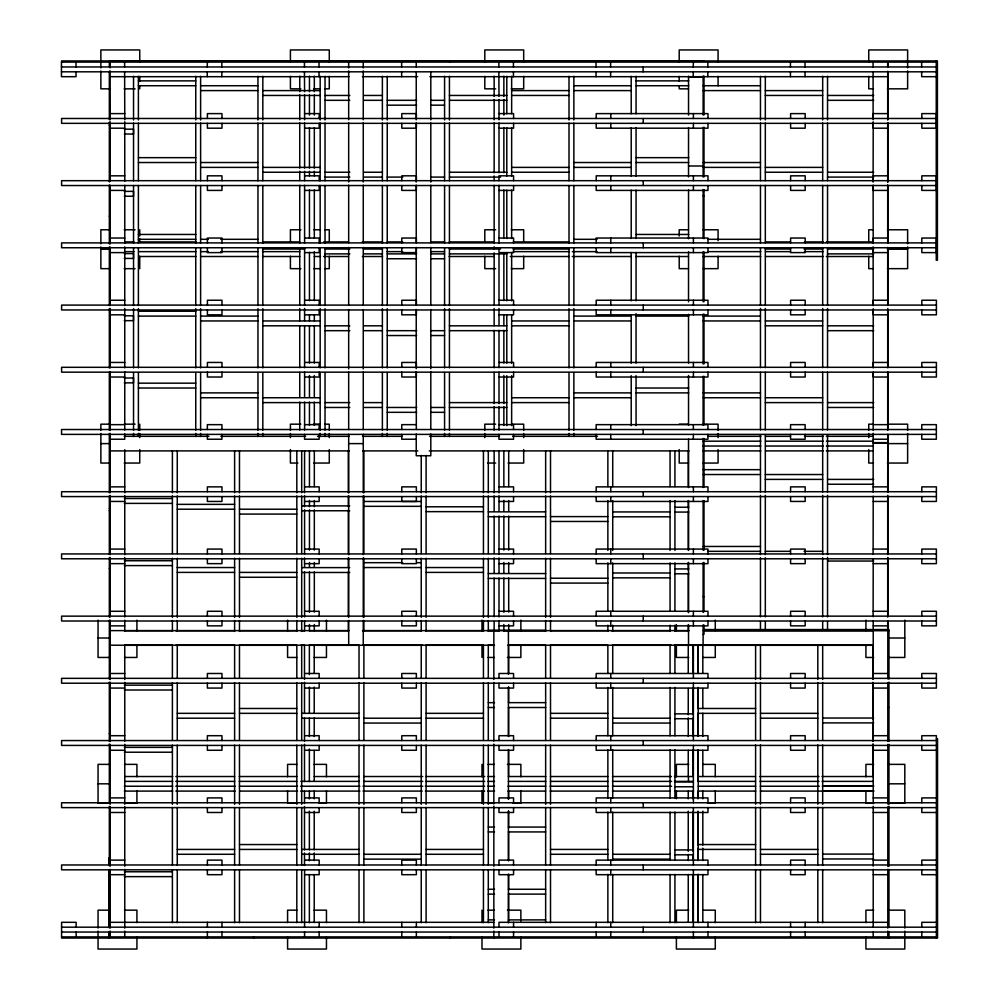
<?xml version="1.0" encoding="UTF-8"?>
<svg xmlns="http://www.w3.org/2000/svg" width="999" height="999" viewBox="0 0 999 999"><rect width="100%" height="100%" fill="white"/><g stroke="black" fill="none" stroke-linecap="round" stroke-linejoin="round"><path stroke-width="1.5" d="M703.958 61.226L109.328 61.226L109.328 66.771M61.451 66.958L936.25 66.958M61.451 71.816L936.25 71.816M110.052 76.686L349.038 76.686M362.375 76.686L417.732 76.686M429.92 76.686L887.661 76.686M936.25 76.686L921.665 76.686L921.665 71.816M688.523 76.935L703.109 76.935M138.399 80.869L195.754 80.869M636.051 80.869L688.748 80.869M138.399 85.727L195.754 85.727M200.612 85.727L257.954 85.727M573.863 85.727L631.206 85.727M636.051 85.727L688.748 85.727M703.121 85.727L760.464 85.727M109.84 88.836L100.862 88.836L100.862 70.892M124.188 88.836L135.077 88.836M300.874 88.836L290.409 88.836L290.409 76.386M313.736 88.836L320.317 88.836M324.625 88.836L329.283 88.836L329.283 76.386M495.691 88.836L484.802 88.836L484.802 76.386M511.238 88.836L523.688 88.836L523.688 76.386M688.536 88.836L679.208 88.836L679.208 85.714M873.413 88.836L868.743 88.836L868.743 76.386M887.412 88.836L907.629 88.836L907.629 70.892M200.612 90.597L257.954 90.597M262.824 90.597L320.167 90.597M511.65 90.597L569.005 90.597M573.863 90.597L631.206 90.597M703.121 90.597L760.464 90.597M765.321 90.597L822.676 90.597M262.824 95.454L320.167 95.454M325.025 95.454L349.825 95.454M363.773 95.454L382.38 95.454M449.438 95.454L506.793 95.454M511.65 95.454L569.005 95.454M765.321 95.454L822.676 95.454M827.534 95.454L873.7 95.454M325.025 100.312L349.825 100.312M363.773 100.312L382.38 100.312M387.237 100.312L416.683 100.312M430.631 100.312L444.58 100.312M449.438 100.312L506.793 100.312M827.534 100.312L873.7 100.312M387.237 105.17L416.683 105.17M430.631 105.17L444.58 105.17M110.202 113.611L124.788 113.611M304.608 113.611L319.18 113.611L319.18 118.481M499.001 113.611L513.586 113.611L513.586 118.481M887.811 113.611L873.238 113.611L873.238 118.481M936.4 118.481L61.601 118.481L61.601 123.339L936.4 123.339M109.328 125.275L110.202 125.275M110.202 128.197L124.788 128.197M304.608 128.197L319.18 128.197L319.18 123.339M499.001 128.197L513.586 128.197L513.586 123.339M887.811 128.197L873.238 128.197L873.238 123.339M124.301 129.171L133.529 129.171L133.529 134.028L124.301 134.028M138.399 157.655L195.754 157.655M636.051 157.655L688.748 157.655M138.399 162.525L195.754 162.525M200.612 162.525L257.954 162.525M573.863 162.525L631.206 162.525M636.051 162.525L688.748 162.525M703.121 162.525L760.464 162.525M688.523 165.996L703.109 165.996M200.612 167.382L257.954 167.382M262.824 167.382L320.167 167.382M511.65 167.382L569.005 167.382M573.863 167.382L631.206 167.382M703.121 167.382L760.464 167.382M765.321 167.382L822.676 167.382M262.824 172.24L320.167 172.24M325.025 172.24L349.825 172.24M363.773 172.24L382.38 172.24M449.438 172.24L506.793 172.24M511.65 172.24L569.005 172.24M765.321 172.24L822.676 172.24M827.534 172.24L873.7 172.24M110.202 175.824L124.788 175.824M304.608 175.824L319.18 175.824L319.18 180.682M887.811 175.824L873.238 175.824L873.238 180.682M325.025 177.098L349.825 177.098M363.773 177.098L382.38 177.098M387.237 177.098L402.734 177.098M430.631 177.098L444.58 177.098M449.438 177.098L500.586 177.098M827.534 177.098L873.7 177.098M936.4 180.682L61.601 180.682L61.601 185.539L936.4 185.539M110.202 190.409L124.788 190.409M304.608 190.409L319.18 190.409L319.18 185.539M499.001 190.409L513.586 190.409L513.586 185.539M887.811 190.409L873.238 190.409L873.238 185.539M124.301 191.371L133.529 191.371L133.529 196.241L124.301 196.241M703.121 195.754L703.995 195.754M109.328 216.196L110.202 216.196M109.84 229.77L100.862 229.77L100.862 243.768M124.188 229.77L135.077 229.77M300.874 229.77L290.409 229.77L290.409 242.208M313.736 229.77L320.317 229.77M324.625 229.77L329.283 229.77L329.283 242.208M495.691 229.77L484.802 229.77L484.802 242.208M511.238 229.77L523.688 229.77L523.688 242.208M688.536 229.77L679.208 229.77L679.208 235.989M703.134 229.77L718.081 229.77L718.081 240.659M873.413 229.77L868.743 229.77L868.743 242.208M887.412 229.77L907.629 229.77L907.629 243.768M138.399 234.453L195.754 234.453M636.051 234.453L688.748 234.453M110.202 238.037L124.788 238.037M304.608 238.037L319.18 238.037L319.18 242.894M499.001 238.037L513.586 238.037L513.586 242.894M887.811 238.037L873.238 238.037L873.238 242.894M138.399 239.31L195.754 239.31M200.612 239.31L208.366 239.31M220.767 239.31L257.954 239.31M573.863 239.31L597.115 239.31M707.767 239.31L760.464 239.31M124.775 241.92L134.066 241.92M138.711 241.92L196.004 241.92M262.575 241.92L299.737 241.92M323.614 241.92L348.426 241.92M362.375 241.92L382.53 241.92M387.175 241.92L402.672 241.92M430.581 241.92L444.53 241.92M449.188 241.92L494.143 241.92M513.374 241.92L569.168 241.92M765.509 241.92L790.459 241.92M804.495 241.92L823.213 241.92M826.335 241.92L873.114 241.92M936.4 242.894L61.601 242.894L61.601 247.752L936.4 247.752M262.824 249.026L304.67 249.026M325.025 249.026L349.825 249.026M363.773 249.026L382.38 249.026M449.438 249.026L500.586 249.026M513.199 249.026L569.005 249.026M765.321 249.026L790.122 249.026M804.07 249.026L822.676 249.026M827.534 249.026L873.7 249.026M100.862 249.213L108.641 249.213M887.412 249.213L907.629 249.213M124.775 251.636L134.066 251.636M138.711 251.636L196.004 251.636M200.649 251.636L208.391 251.636M220.767 251.636L257.929 251.636M262.575 251.636L299.737 251.636M387.175 251.636L402.672 251.636M430.581 251.636L444.53 251.636M513.374 251.636L569.168 251.636M572.277 251.636L597.077 251.636M707.791 251.636L760.826 251.636M765.509 251.636L790.459 251.636M804.495 251.636L823.213 251.636M110.202 252.61L124.788 252.61M304.608 252.61L319.18 252.61L319.18 247.752M887.811 252.61L873.238 252.61L873.238 247.752M124.301 253.584L133.529 253.584L133.529 258.441L124.301 258.441M325.025 253.883L349.825 253.883M363.773 253.883L382.38 253.883M387.237 253.883L416.683 253.883M430.631 253.883L444.58 253.883M449.438 253.883L506.793 253.883M827.534 253.883L873.7 253.883M138.711 256.506L196.004 256.506M200.649 256.506L257.929 256.506M262.575 256.506L299.737 256.506M314.323 256.506L320.517 256.506M323.614 256.506L348.426 256.506M362.375 256.506L382.53 256.506M449.188 256.506L494.143 256.506M510.264 256.506L569.168 256.506M572.277 256.506L631.181 256.506M635.826 256.506L688.536 256.506M703.121 256.506L760.826 256.506M765.509 256.506L823.213 256.506M826.335 256.506L873.114 256.506M387.237 258.753L416.683 258.753M430.631 258.753L444.58 258.753M109.84 268.656L100.862 268.656L100.862 246.878M124.188 268.656L135.077 268.656M300.874 268.656L290.409 268.656L290.409 256.206M313.736 268.656L320.317 268.656M324.625 268.656L329.283 268.656L329.283 256.206M495.691 268.656L484.802 268.656L484.802 256.206M511.238 268.656L523.688 268.656L523.688 256.206M688.536 268.656L679.208 268.656L679.208 256.206M703.134 268.656L718.081 268.656L718.081 256.206M873.413 268.656L868.743 268.656L868.743 256.206M887.412 268.656L907.629 268.656L907.629 246.878M110.202 300.237L124.788 300.237M304.608 300.237L319.18 300.237L319.18 305.095M499.001 300.237L513.586 300.237L513.586 305.095M887.811 300.237L873.238 300.237L873.238 305.095M936.4 305.095L61.601 305.095L61.601 309.965L936.4 309.965M138.399 311.238L195.754 311.238M110.202 314.822L124.788 314.822M304.608 314.822L319.18 314.822L319.18 309.965M499.001 314.822L513.586 314.822L513.586 309.965M887.811 314.822L873.238 314.822L873.238 309.965M124.276 315.796L133.504 315.796L133.504 320.654L124.276 320.654M138.399 316.096L195.754 316.096M200.612 316.096L257.954 316.096M573.863 316.096L631.206 316.096M636.051 316.096L688.748 316.096M703.121 316.096L760.464 316.096M200.612 320.954L257.954 320.954M262.824 320.954L320.167 320.954M511.65 320.954L569.005 320.954M573.863 320.954L631.206 320.954M703.121 320.954L760.464 320.954M765.321 320.954L822.676 320.954M262.824 325.811L320.167 325.811M325.025 325.811L349.825 325.811M363.773 325.811L382.38 325.811M449.438 325.811L506.793 325.811M511.65 325.811L569.005 325.811M765.321 325.811L822.676 325.811M827.534 325.811L873.7 325.811M325.025 330.681L349.825 330.681M363.773 330.681L382.38 330.681M387.237 330.681L416.683 330.681M430.631 330.681L444.58 330.681M449.438 330.681L506.793 330.681M827.534 330.681L873.7 330.681M387.237 335.539L416.683 335.539M430.631 335.539L444.58 335.539M110.202 362.45L124.788 362.45M304.608 362.45L319.18 362.45L319.18 367.307M499.001 362.45L513.586 362.45L513.586 367.307M887.811 362.45L873.238 362.45L873.238 367.307M936.4 367.307L61.601 367.307L61.601 372.165L936.4 372.165M110.202 377.023L124.788 377.023M304.608 377.023L319.18 377.023L319.18 372.165M499.001 377.023L513.586 377.023L513.586 372.165M887.811 377.023L873.238 377.023L873.238 372.165L873.213 430.419M124.276 377.997L133.504 377.997L133.504 382.854L124.276 382.854M138.399 383.166L195.754 383.166M138.399 388.024L195.754 388.024M636.051 388.024L688.748 388.024M200.612 392.882L257.954 392.882M573.863 392.882L631.206 392.882M636.051 392.882L688.748 392.882M703.121 392.882L760.464 392.882M200.612 397.739L257.954 397.739M262.824 397.739L320.167 397.739M511.65 397.739L569.005 397.739M573.863 397.739L631.206 397.739M703.121 397.739L760.464 397.739M765.321 397.739L822.676 397.739M262.824 402.609L320.167 402.609M325.025 402.609L349.825 402.609M363.773 402.609L382.38 402.609M449.438 402.609L506.793 402.609M511.65 402.609L569.005 402.609M765.321 402.609L822.676 402.609M827.534 402.609L873.7 402.609M325.025 407.467L349.825 407.467M363.773 407.467L382.38 407.467M387.237 407.467L416.683 407.467M430.631 407.467L444.58 407.467M449.438 407.467L506.793 407.467M827.534 407.467L873.7 407.467M387.237 412.325L416.683 412.325M430.631 412.325L444.58 412.325M109.84 424.175L100.862 424.175L100.862 430.394M124.188 424.175L135.077 424.175M300.874 424.175L290.409 424.175L290.409 430.394M313.736 424.175L320.317 424.175M324.625 424.175L329.283 424.175L329.283 430.394M495.691 424.175L484.802 424.175L484.802 430.394M511.238 424.175L523.688 424.175L523.688 430.394M679.208 424.175L688.536 424.175M703.134 424.175L718.081 424.175L718.081 430.394M873.413 424.175L868.743 424.175L868.743 430.394M887.412 424.175L907.629 424.175L907.629 430.394M110.152 424.65L124.738 424.65M304.558 424.65L319.131 424.65L319.131 429.52M416.333 424.65L401.748 424.65L401.748 429.52M498.951 424.65L513.536 424.65L513.536 429.52M873.188 424.65L887.761 424.65M936.35 429.52L61.551 429.52L61.551 434.378L936.35 434.378M124.201 436.326L208.953 436.326M220.854 436.326L305.607 436.326M317.482 436.326L349.25 436.326M362.562 436.326L402.26 436.326M429.558 436.326L499.5 436.326M512.699 436.326L597.427 436.326M707.791 436.326L760.826 436.326M765.509 436.326L790.459 436.326M804.495 436.326L823.213 436.326M826.335 436.326L873.114 436.326M110.152 439.235L124.738 439.235L124.775 433.891M416.333 439.235L401.748 439.235L401.748 434.378M873.188 439.235L887.761 439.235M703.121 441.183L760.826 441.183M765.509 441.183L823.213 441.183M826.335 441.183L873.114 441.183M873.213 442.632L887.799 442.632M873.213 443.119L887.799 443.119M100.862 443.606L108.641 443.606M348.676 443.606L363.261 443.606M887.412 443.606L907.629 443.606M703.121 446.041L760.826 446.041M765.509 446.041L823.213 446.041M826.335 446.041L873.114 446.041M110.165 450.899L349.25 450.899M362.699 450.899L417.844 450.899M429.295 450.899L689.085 450.899M703.121 450.899L760.826 450.899M765.509 450.899L823.213 450.899M826.335 450.899L873.114 450.899M109.84 463.049L100.862 463.049L100.862 433.504M124.188 463.049L139.748 463.049L139.748 449.587M297.877 463.049L290.409 463.049L290.409 449.587M313.736 463.049L329.283 463.049L329.283 449.587M487.799 463.049L495.691 463.049M508.129 463.049L523.688 463.049L523.688 449.587M688.536 463.049L679.208 463.049L679.208 449.587M703.134 463.049L718.081 463.049L718.081 449.587M873.413 463.049L868.743 463.049L868.743 449.587M887.412 463.049L907.629 463.049L907.629 433.504M703.121 469.667L760.464 469.667M703.121 474.537L760.464 474.537M765.321 474.537L822.676 474.537M765.321 479.395L822.676 479.395M827.534 479.395L873.7 479.395M827.534 484.253L873.7 484.253M110.177 486.863L124.763 486.863M304.583 486.863L319.168 486.863L319.168 491.72M498.988 486.863L513.561 486.863L513.561 491.72M873.213 486.863L887.799 486.863M936.388 491.72L61.588 491.72L61.588 496.578L936.388 496.578M124.351 498.526L172.402 498.526M110.177 501.448L124.763 501.448M304.583 501.448L319.168 501.448L319.168 496.578M498.988 501.448L513.561 501.448L513.561 496.578M873.213 501.448L887.799 501.448M363.886 501.473L421.241 501.473M124.351 503.384L172.402 503.384M177.26 504.358L234.615 504.358M301.686 505.894L349.725 505.894M363.886 506.331L421.241 506.331M426.098 506.793L483.441 506.793M674.924 507.217L688.786 507.217M109.328 508.329L110.202 508.329M177.26 509.215L234.615 509.215M239.473 509.215L296.815 509.215M109.328 510.676L110.202 510.676M301.686 510.751L349.725 510.751M426.098 511.65L483.441 511.65M488.299 511.85L545.654 511.85M612.724 511.938L670.067 511.938M674.924 512.075L688.786 512.075M239.473 514.085L296.815 514.085M550.511 516.608L607.867 516.608M488.299 516.708L545.654 516.708M612.724 516.808L670.067 516.808M550.511 521.466L607.867 521.466M703.121 546.465L760.464 546.465M110.177 549.075L124.763 549.075M304.583 549.075L319.168 549.075L319.168 553.933M498.988 549.075L513.561 549.075L513.561 553.933M873.213 549.075L887.799 549.075M707.767 551.323L760.464 551.323M765.321 551.323L790.122 551.323M804.07 551.323L822.676 551.323M936.388 553.933L61.588 553.933L61.588 558.791L936.388 558.791M124.351 560.739L172.402 560.739M827.534 561.038L873.7 561.038M363.886 562.674L402.634 562.674M416.583 562.674L421.241 562.674M110.177 563.648L124.763 563.648M304.583 563.648L319.168 563.648L319.168 558.791M498.988 563.648L513.561 563.648L513.561 558.791M873.213 563.648L887.799 563.648M124.351 565.596L172.402 565.596M177.26 567.544L234.615 567.544M301.686 567.619L349.725 567.619M363.886 567.544L421.241 567.544M426.098 567.544L483.441 567.544M109.328 568.419L110.202 568.419M674.924 568.931L688.786 568.931M177.26 572.402L234.615 572.402M239.473 572.402L296.815 572.402M426.098 572.402L483.441 572.402M301.686 572.477L349.725 572.477M612.724 572.989L670.067 572.989M488.299 573.563L545.654 573.563M674.924 573.801L688.786 573.801M239.473 577.26L296.815 577.26M612.724 577.847L670.067 577.847M550.511 578.234L607.867 578.234M488.299 578.421L545.654 578.421M550.511 583.091L607.867 583.091M703.121 596.603L703.995 596.603M110.177 611.276L124.763 611.276M304.583 611.276L319.168 611.276L319.168 616.146M498.988 611.276L513.561 611.276L513.561 616.146M873.213 611.276L887.799 611.276M936.388 616.146L61.588 616.146L61.588 621.003L936.388 621.003M110.177 625.861L124.763 625.861M304.583 625.861L319.168 625.861L319.168 621.003M498.988 625.861L513.561 625.861L513.561 621.003M873.213 625.861L887.799 625.861M488.299 630.332L545.654 630.332M110.165 630.619L349.026 630.619M362.55 630.619L688.523 630.619M703.109 630.619L873.201 630.619M124.351 630.719L172.652 630.719M175.762 630.719L234.703 630.719M239.348 630.719L296.74 630.719M300.849 630.719L304.495 630.719M309.453 630.719L348.676 630.719M362.699 630.719L421.553 630.719M426.198 630.719L483.504 630.719M488.161 630.719L499.001 630.719M503.758 630.719L545.791 630.719M550.461 630.719L608.054 630.719M611.176 630.719L670.329 630.719M674.999 630.719L689.01 630.719M888.96 630.719L704.283 630.719L704.283 629.557L888.96 629.557L888.96 679.095M703.121 634.328L703.995 634.328L703.995 625.024M98.052 638.011L108.928 638.011M889.26 638.011L904.807 638.011M110.165 645.204L493.856 645.204M507.867 645.204L873.201 645.204M124.575 645.304L172.652 645.304M175.762 645.304L234.703 645.304M239.348 645.304L296.815 645.304M300.849 645.304L304.495 645.304M309.365 645.304L359.078 645.304M363.736 645.304L422.777 645.304M425.886 645.304L483.366 645.304M488.024 645.304L494.505 645.304M508.416 645.304L545.666 645.304M550.324 645.304L607.742 645.304M612.399 645.304L671.378 645.304M674.487 645.304L873.213 645.304M110.015 657.454L98.052 657.454L98.052 620.129M124.488 657.454L136.925 657.454L136.925 645.004M296.915 657.454L287.587 657.454L287.587 645.004M314.023 657.454L326.461 657.454L326.461 645.004M487.974 657.454L494.43 657.454M507.405 657.454L520.866 657.454L520.866 645.004M688.823 657.454L676.385 657.454L676.385 645.004M702.821 657.454L715.272 657.454L715.272 645.004M873.7 657.454L865.921 657.454L865.921 645.004M888.361 657.454L904.807 657.454L904.807 620.129M110.177 673.488L124.763 673.488M304.583 673.488L319.168 673.488L319.168 678.346M873.213 673.488L887.799 673.488M936.388 678.346L61.588 678.346L61.588 683.204L936.388 683.204M124.351 685.152L172.402 685.152M110.177 688.074L124.763 688.074M304.583 688.074L319.168 688.074L319.168 683.204M873.213 688.074L887.799 688.074M124.351 690.009L172.402 690.009M488.299 702.647L494.505 702.647M508.454 702.647L545.654 702.647M887.799 707.367L888.96 707.367M488.299 707.504L494.505 707.504M508.454 707.504L545.654 707.504M239.473 708.478L296.815 708.478M698.251 708.478L755.606 708.478M177.26 713.336L234.615 713.336M239.473 713.336L296.815 713.336M301.686 713.336L359.028 713.336M426.098 713.336L483.441 713.336M550.511 713.336L607.867 713.336M698.251 713.348L755.606 713.348M760.464 713.336L817.819 713.336M674.924 713.86L693.393 713.86M822.676 718.031L873.663 718.031M177.26 718.206L234.615 718.206M301.686 718.206L359.028 718.206M363.886 718.206L421.241 718.206M426.098 718.206L483.441 718.206M550.511 718.206L607.867 718.206M612.724 718.206L670.067 718.206M760.464 718.206L817.819 718.206M674.924 718.718L693.393 718.718M822.676 722.889L873.663 722.889M363.886 723.064L421.241 723.064M612.724 723.064L670.067 723.064M109.328 733.653L110.202 733.653M110.177 735.701L124.763 735.701M304.583 735.701L319.168 735.701L319.168 740.559M873.213 735.701L887.799 735.701M936.388 738.81L937.549 738.81L937.549 938.061L61.588 938.061L61.588 922.314L76.161 922.314L76.161 927.184M936.388 740.559L61.588 740.559L61.588 745.416L936.388 745.416M124.351 747.364L172.402 747.364M110.177 750.274L124.763 750.274M304.583 750.274L319.168 750.274L319.168 745.416M873.213 750.274L887.799 750.274M936.388 750.274L921.802 750.274L921.802 745.416M124.351 752.222L172.402 752.222M110.015 764.372L98.052 764.372L98.052 803.246L108.928 803.246M124.488 764.372L136.925 764.372L136.925 776.81M296.915 764.372L287.587 764.372L287.587 776.81M314.023 764.372L326.461 764.372L326.461 776.81M487.974 764.372L494.43 764.372M507.405 764.372L520.866 764.372L520.866 776.81M688.823 764.372L676.385 764.372L676.385 776.81M702.821 764.372L715.272 764.372L715.272 776.81M873.7 764.372L865.921 764.372L865.921 776.81M888.361 764.372L904.807 764.372L904.807 803.246L889.26 803.246M124.775 776.523L172.752 776.523M175.849 776.523L234.653 776.523M239.285 776.523L296.815 776.523M314.223 776.523L359.178 776.523M363.823 776.523L422.727 776.523M425.836 776.523L484.74 776.523M487.837 776.523L494.505 776.523M508.454 776.523L545.829 776.523M550.474 776.523L607.829 776.523M612.487 776.523L671.39 776.523M674.487 776.523L693.106 776.523L693.106 750.274M697.764 776.523L755.506 776.523M759.902 776.523L818.943 776.523M822.052 776.523L873.313 776.523M124.575 781.38L172.752 781.38M175.762 781.38L234.703 781.38M239.285 781.38L296.815 781.38M300.849 781.38L359.178 781.38M363.736 781.38L422.777 781.38M425.836 781.38L484.74 781.38M487.837 781.38L494.505 781.38M508.416 781.38L545.829 781.38M550.374 781.38L607.867 781.38M612.487 781.38L671.553 781.38M674.487 781.38L693.294 781.38M697.951 781.38L755.506 781.38M760.027 781.38L819.005 781.38M822.115 781.38L873.326 781.38M674.924 781.905L693.393 781.905M98.052 783.815L108.928 783.815M889.26 783.815L904.807 783.815M822.676 786.063L873.663 786.063M124.351 786.238L172.752 786.238M175.762 786.238L235.127 786.238M239.348 786.238L297.502 786.238M300.624 786.238L359.877 786.238M362.999 786.238L422.777 786.238M425.374 786.238L484.627 786.238M487.749 786.238L494.505 786.238M508.016 786.238L545.704 786.238M550.112 786.238L607.867 786.238M612.487 786.238L671.553 786.238M698.251 786.238L755.644 786.238M760.301 786.238L819.242 786.238M822.352 786.238L873.538 786.238M674.924 786.762L693.393 786.762M822.676 790.933L873.663 790.933M124.351 791.096L172.752 791.096M175.874 791.096L235.127 791.096M239.81 791.096L297.502 791.096M300.624 791.096L359.877 791.096M362.999 791.096L422.252 791.096M425.374 791.096L484.627 791.096M487.749 791.096L494.505 791.096M508.016 791.096L545.654 791.096M550.112 791.096L607.817 791.096M612.487 791.096L670.192 791.096M674.862 791.096L693.581 791.096M755.744 791.096L697.964 791.096L697.964 798.813M760.401 791.096L873.813 791.096M110.177 797.901L124.763 797.901M304.583 797.901L319.168 797.901L319.168 802.759M873.213 797.901L887.799 797.901M936.388 797.901L921.802 797.901L921.802 802.759M936.388 802.759L61.588 802.759L61.588 807.629L936.388 807.629M124.488 803.246L136.925 803.246L136.925 790.808M296.915 803.246L287.587 803.246L287.587 790.808M318.693 803.246L326.461 803.246L326.461 790.808M488.211 803.246L494.43 803.246M513.086 803.246L520.866 803.246L520.866 790.808M707.492 803.246L715.272 803.246L715.272 790.808M873.7 803.246L865.921 803.246L865.921 790.808M110.177 812.487L124.763 812.487M304.583 812.487L319.168 812.487L319.168 807.629M873.213 812.487L887.799 812.487M936.388 812.487L921.802 812.487L921.802 807.629M488.299 827.06L494.505 827.06M508.454 827.06L545.654 827.06M488.299 831.93L494.505 831.93M508.454 831.93L545.654 831.93M239.473 844.555L296.815 844.555M698.251 844.555L755.606 844.555M177.26 849.425L234.615 849.425M239.473 849.425L296.815 849.425M301.686 849.425L359.028 849.425M426.098 849.425L483.441 849.425M550.511 849.425L607.867 849.425M698.251 849.412L755.606 849.412M760.464 849.425L817.819 849.425M674.924 849.937L693.393 849.937M822.676 854.108L873.663 854.108M177.26 854.282L234.615 854.282M301.686 854.282L359.028 854.282M363.886 854.282L421.241 854.282M426.098 854.282L483.441 854.282M550.511 854.282L607.867 854.282M612.724 854.282L670.067 854.282M760.464 854.282L817.819 854.282M674.924 854.807L693.393 854.807M822.676 858.965L873.663 858.965M363.886 859.14L421.241 859.14M612.724 859.14L670.067 859.14M110.177 860.114L124.763 860.114M304.583 860.114L319.168 860.114L319.168 864.972M873.213 860.114L887.799 860.114M936.388 860.114L921.802 860.114L921.802 864.972M936.388 864.972L61.588 864.972L61.588 869.829L936.388 869.829M124.351 871.777L172.402 871.777M110.177 874.687L124.763 874.687M304.583 874.687L319.168 874.687L319.168 869.829M873.213 874.687L887.799 874.687M936.388 874.687L921.802 874.687L921.802 869.829M124.351 876.635L172.402 876.635M488.299 889.272L494.505 889.272M508.454 889.272L545.654 889.272M488.299 894.13L494.505 894.13M508.454 894.13L545.654 894.13M110.015 910.164L98.052 910.164L98.052 928.108M124.488 910.164L136.925 910.164L136.925 922.614M296.915 910.164L287.587 910.164L287.587 922.614M314.023 910.164L326.461 910.164L326.461 922.614M487.974 910.164L494.43 910.164M507.405 910.164L520.866 910.164L520.866 921.053M688.823 910.164L676.385 910.164L676.385 922.614M702.821 910.164L715.272 910.164L715.272 922.614M873.7 910.164L865.921 910.164L865.921 922.614M888.361 910.164L904.807 910.164L904.807 928.108M488.299 919.892L494.505 919.892M508.454 919.892L545.654 919.892M110.177 922.314L493.843 922.314M887.799 922.314L498.988 922.314L498.988 927.184M936.388 922.314L921.802 922.314L921.802 927.184M61.588 927.184L936.388 927.184M61.588 932.042L936.388 932.042M61.588 936.9L936.388 936.9M363.261 645.204L363.261 620.391M936.388 60.939L936.388 62.1L61.451 62.1L61.451 76.686L76.036 76.686L76.036 71.816M936.388 938.061L936.388 735.701L921.802 735.701L921.802 740.559M936.25 60.939L936.25 260.19L937.412 260.19L937.412 60.939L61.588 60.939L61.588 62.1M921.827 118.481L921.827 113.611L936.4 113.611L936.4 128.197L921.827 128.197L921.827 123.339M921.827 180.682L921.827 175.824L936.4 175.824L936.4 190.409L921.827 190.409L921.827 185.539M921.827 242.894L921.827 238.037L936.4 238.037L936.4 252.61L921.827 252.61L921.827 247.752M921.827 305.095L921.827 300.237L936.4 300.237L936.4 314.822L921.827 314.822L921.827 309.965M921.827 367.307L921.827 362.45L936.4 362.45L936.4 377.023L921.827 377.023L921.827 372.165M921.777 429.52L921.777 424.65L936.35 424.65L936.35 439.235L921.777 439.235L921.777 434.378M921.802 491.72L921.802 486.863L936.388 486.863L936.388 501.448L921.802 501.448L921.802 496.578M921.802 553.933L921.802 549.075L936.388 549.075L936.388 563.648L921.802 563.648L921.802 558.791M921.802 616.146L921.802 611.276L936.388 611.276L936.388 625.861L921.802 625.861L921.802 621.003M921.802 678.346L921.802 673.488L936.388 673.488L936.388 688.074L921.802 688.074L921.802 683.204M921.802 932.042L921.802 936.9M921.665 62.1L921.665 66.958M907.629 67.895L907.629 49.95L868.743 49.95L868.743 61.913M904.807 931.105L904.807 949.05L865.921 949.05L865.921 937.087M888.96 682.13L888.96 741.37M888.96 744.392L888.96 804.307M888.96 806.23L888.96 866.358M888.96 869.48L888.96 927.197M888.96 931.83L888.96 938.061M887.799 62.1L887.799 66.783M887.799 71.453L887.799 119.805M887.799 122.877L887.799 182.093M887.799 185.215L887.799 243.007M887.799 247.552L887.799 305.394M887.799 308.516L887.799 367.782M887.811 372.165L887.799 430.157M887.799 434.553L887.799 492.207M887.799 495.329L887.799 554.545M887.799 557.667L887.799 616.883M887.799 621.003L887.799 678.821M887.799 682.841L887.799 741.258M887.799 744.38L887.799 804.008M887.799 806.817L887.799 866.358M887.799 869.255L887.799 928.146M887.799 931.068L887.799 938.061M887.699 62.1L887.661 66.958M887.699 71.441L887.699 119.743M887.699 122.852L887.699 182.055M887.699 185.177L887.699 242.807M887.699 247.49L887.699 305.132M887.699 309.802L887.699 367.445M887.699 372.115L887.699 429.757M887.761 434.378L887.699 492.07M887.699 496.74L887.699 554.383M887.699 557.504L887.699 616.695M887.699 621.378L887.699 629.158M873.089 62.1L873.089 66.958M873.089 71.816L873.114 119.743M873.213 121.841L873.114 182.055M873.114 185.177L873.213 243.306M873.114 246.778L873.213 305.594M873.213 308.716L873.213 367.894M873.213 433.291L873.114 492.07M873.213 496.191L873.114 554.383M873.213 558.628L873.114 616.695M873.213 621.003L873.213 678.895M873.213 683.204L873.213 741.258M873.213 744.18L873.213 803.696M873.213 806.293L873.213 866.133M873.213 869.255L873.213 927.184M873.213 932.042L873.213 936.9M872.926 645.304L872.926 679.258M872.926 682.354L872.926 719.405M872.926 722.489L872.926 741.008M872.926 744.105L872.926 776.523M868.743 433.504L868.743 437.624M865.921 620.129L865.921 630.531M827.534 76.311L827.534 119.93M827.534 123.039L827.534 180.682M827.534 185.352L827.534 242.994M827.534 247.677L827.534 305.307M827.534 308.429L827.534 367.632M827.534 372.302L827.534 429.945M827.534 434.615L827.534 492.257M827.534 495.367L827.534 554.57M827.534 557.392L827.534 616.883M827.534 621.565L827.534 629.345M822.676 76.311L822.676 119.93M822.676 123.039L822.676 180.682M822.676 185.352L822.676 242.994M822.676 247.677L822.676 305.307M822.676 308.429L822.676 367.632M822.676 372.302L822.676 429.945M822.676 434.615L822.676 492.257M822.676 495.367L822.676 554.57M822.676 557.692L822.676 616.883M822.676 621.565L822.676 629.345M822.676 645.117L822.676 679.457M822.676 682.579L822.676 740.334M822.676 745.017L822.676 804.332M822.676 807.454L822.676 865.346M822.676 869.992L822.676 922.739M817.819 645.117L817.819 679.42M817.819 682.542L817.819 740.234M817.819 744.917L817.819 804.17M817.819 807.292L817.819 864.984M817.819 869.667L817.819 922.689M805.182 118.481L805.182 113.611L790.609 113.611L790.609 118.481M805.182 123.339L805.182 128.197L790.609 128.197L790.609 123.339M805.182 180.682L805.182 175.824L790.609 175.824L790.609 180.682M805.182 185.539L805.182 190.409L790.609 190.409L790.609 185.539M805.182 242.894L805.182 238.037L790.609 238.037L790.609 242.894M805.182 247.752L805.182 252.61L790.609 252.61L790.609 247.752M805.182 305.095L805.182 300.237L790.609 300.237L790.609 305.095M805.182 309.965L805.182 314.822L790.609 314.822L790.609 309.965M805.182 367.307L805.182 362.45L790.609 362.45L790.609 367.307M805.182 372.165L805.182 377.023L790.609 377.023L790.609 372.165M805.169 491.72L805.169 486.863L790.584 486.863L790.584 491.72M805.169 496.578L805.169 501.448L790.584 501.448L790.584 496.578M805.169 553.933L805.169 549.075L790.584 549.075L790.584 553.933M805.169 558.791L805.169 563.648L790.584 563.648L790.584 558.791M805.169 616.146L805.169 611.276L790.584 611.276L790.584 616.146M805.169 621.003L805.169 625.861L790.584 625.861L790.584 621.003M805.169 678.346L805.169 673.488L790.584 673.488L790.584 678.346M805.169 683.204L805.169 688.074L790.584 688.074L790.584 683.204M805.169 740.559L805.169 735.701L790.584 735.701L790.584 740.559M805.169 745.416L805.169 750.274L790.584 750.274L790.584 745.416M805.169 802.759L805.169 797.901L790.584 797.901L790.584 802.759M805.169 807.629L805.169 812.487L790.584 812.487L790.584 807.629M805.169 864.972L805.169 860.114L790.584 860.114L790.584 864.972M805.169 869.829L805.169 874.687L790.584 874.687L790.584 869.829M805.169 922.314L805.169 927.184M805.169 932.042L805.169 936.9M805.032 62.1L805.032 66.958M805.032 71.816L805.032 76.686M805.132 429.52L805.132 424.65L790.559 424.65L790.559 429.52M805.132 434.378L805.132 439.235L790.559 439.235L790.559 434.378M790.446 62.1L790.446 66.958M790.446 71.816L790.446 76.686M790.584 922.314L790.584 927.184M790.584 932.042L790.584 936.9M765.321 76.311L765.321 119.93M765.321 123.039L765.321 180.682M765.321 185.352L765.321 242.994M765.321 247.677L765.321 305.307M765.321 308.429L765.321 367.632M765.321 372.302L765.321 429.945M765.321 434.615L765.321 492.257M765.321 495.367L765.321 554.57M765.321 557.692L765.321 616.883M765.321 621.565L765.321 629.345M760.464 76.311L760.464 119.93M760.464 123.039L760.464 180.682M760.464 185.352L760.464 242.994M760.464 247.677L760.464 305.307M760.464 308.429L760.464 367.632M760.464 372.302L760.464 429.945M760.464 434.615L760.464 492.257M760.464 495.367L760.464 554.57M760.464 557.692L760.464 616.883M760.464 621.565L760.464 629.345M760.464 645.117L760.464 679.42M760.464 682.542L760.464 740.234M760.464 744.917L760.464 804.17M760.464 807.292L760.464 864.984M760.464 869.667L760.464 922.689M755.606 645.117L755.606 679.42M755.606 682.542L755.606 740.234M755.606 744.917L755.606 804.17M755.606 807.292L755.606 864.984M755.606 869.667L755.606 922.689M718.081 61.913L718.081 49.95L679.208 49.95L679.208 61.913M718.081 76.386L718.081 85.839M718.081 433.504L718.081 437.624M715.272 620.129L715.272 630.531M715.272 937.087L715.272 949.05L676.385 949.05L676.385 937.087M707.979 118.481L707.979 113.611L596.203 113.611L596.203 118.481M707.979 123.339L707.979 128.197L596.203 128.197L596.203 123.339M707.979 180.682L707.979 175.824L596.203 175.824L596.203 180.682M707.979 185.539L707.979 190.409L596.203 190.409L596.203 185.539M707.979 242.894L707.979 238.037L596.203 238.037L596.203 242.894M707.979 247.752L707.979 252.61L596.203 252.61L596.203 247.752M707.979 305.095L707.979 300.237L596.203 300.237L596.203 305.095M707.979 309.965L707.979 314.822L596.203 314.822L596.203 309.965M707.979 367.307L707.979 362.45L596.203 362.45L596.203 367.307M707.979 372.165L707.979 377.023L596.203 377.023L596.203 372.165M707.829 62.1L707.829 66.958M707.829 71.816L707.829 76.686M707.929 429.52L707.929 424.65L596.153 424.65L596.153 429.52M707.929 434.378L707.929 439.235L596.153 439.235L596.153 434.378M707.966 491.72L707.966 486.863L596.178 486.863L596.178 491.72M707.966 496.578L707.966 501.448L596.178 501.448L596.178 496.578M707.966 553.933L707.966 549.075L596.178 549.075L596.178 553.933M707.966 558.791L707.966 563.648L596.178 563.648L596.178 558.791M707.966 616.146L707.966 611.276L596.178 611.276L596.178 616.146M707.966 621.003L707.966 625.861L596.178 625.861L596.178 621.003M707.966 678.346L707.966 673.488L596.178 673.488L596.178 678.346M707.966 683.204L707.966 688.074L596.178 688.074L596.178 683.204M707.966 740.559L707.966 735.701L596.178 735.701L596.178 740.559M707.966 745.416L707.966 750.274L596.178 750.274L596.178 745.416M707.966 802.759L707.966 797.901L596.178 797.901L596.178 802.759M707.966 807.629L707.966 812.487L596.178 812.487L596.178 807.629M707.966 864.972L707.966 860.114L596.178 860.114L596.178 864.972M707.966 869.829L707.966 874.687L596.178 874.687L596.178 869.829M707.966 922.314L707.966 927.184M707.966 932.042L707.966 936.9M703.995 76.049L703.995 114.935M703.995 127.198L703.995 176.91M703.995 189.535L703.995 238.749M703.995 251.835L703.995 301.686M703.995 314.136L703.995 363.873M703.995 376.311L703.995 424.825M703.995 438.486L703.995 486.888M703.995 500.611L703.995 550.162M703.995 562.549L703.995 611.688M703.121 76.086L703.121 114.935M703.121 127.373L703.109 176.923M703.121 189.535L703.121 237.812M703.121 251.835L703.109 301.798M703.121 314.136L703.121 363.873M703.121 376.311L703.109 425.112M703.121 438.486L703.109 487.549M703.121 500.611L703.121 550.162M703.109 562.474L703.109 612.424M703.109 624.912L703.109 645.204M702.821 645.304L702.821 673.089M702.821 688.523L702.821 708.591M702.821 713.224L702.821 736.388M702.821 750.274L702.821 776.523M702.821 791.096L702.821 798.813M702.821 811.163L702.821 845.129M702.821 848.213L702.821 860.564M702.821 874.462L702.821 922.314M698.251 645.429L698.251 673.463M698.251 687.487L698.251 735.776M698.251 749.787L698.251 798.076M698.251 812.1L698.251 860.389M698.251 874.4L698.251 922.689M698.164 776.523L698.164 781.38M697.964 645.304L697.964 673.089M697.964 688.523L697.964 708.591M697.964 713.224L697.964 736.388M697.964 750.274L697.964 776.523M697.964 811.163L697.964 845.129M697.964 848.213L697.964 860.564M697.964 874.462L697.964 922.314M693.406 113.611L693.406 118.481M693.406 123.339L693.406 128.197M693.406 175.824L693.406 180.682M693.406 185.539L693.406 190.409M693.406 238.037L693.406 242.894M693.406 247.752L693.406 252.61M693.406 300.237L693.406 305.095M693.406 309.965L693.406 314.822M693.406 362.45L693.406 367.307M693.406 372.165L693.406 377.023M693.381 60.939L693.256 66.958M693.256 71.816L693.256 76.686M693.356 424.65L693.356 429.52M693.356 434.378L693.356 439.235M693.381 486.863L693.381 491.72M693.381 496.578L693.381 501.448M693.381 549.075L693.381 553.933M693.381 558.791L693.381 563.648M693.381 611.276L693.381 616.146M693.381 621.003L693.381 625.861M693.393 645.429L693.381 678.346M693.381 683.204L693.381 740.559M693.381 745.416L693.381 802.759M693.381 807.629L693.381 864.972M693.381 869.829L693.381 927.184M693.381 932.042L693.381 938.061M693.106 645.304L693.106 673.089M693.106 688.523L693.106 714.772M693.106 717.856L693.106 736.388M693.106 791.096L693.106 798.813M693.106 811.163L693.106 851.31M693.106 854.395L693.106 860.564M693.106 874.462L693.106 922.314M688.536 76.136L688.536 115.11M688.536 127.585L688.523 176.923M688.536 189.96L688.536 238.786M688.536 251.636L688.523 301.798M688.523 314.285L688.536 363.149M688.536 375.512L688.536 425.424M688.523 439.16L688.523 487.549M688.536 500.661L688.536 550.437M688.523 562.474L688.536 612.637M688.523 624.912L688.523 645.204M688.436 776.523L688.436 781.38M688.323 450.899L688.323 486.55M688.323 500.511L688.323 508.254M688.323 511.351L688.323 550.112M688.323 562.512L688.323 570.267M688.323 573.364L688.323 612.112M688.323 624.525L688.323 630.719M688.249 645.304L688.249 673.089M688.249 688.523L688.249 714.772M688.249 717.856L688.249 736.388M688.249 750.274L688.249 776.523M688.249 791.096L688.249 798.813M688.249 811.163L688.249 851.31M688.249 854.395L688.249 860.564M688.249 874.462L688.249 922.314M679.208 76.386L679.208 81.356M676.385 624.55L676.385 631.006M676.385 790.808L676.385 798.763M674.924 450.711L674.924 486.538M674.924 500.561L674.924 550.412M674.924 562.862L674.924 611.151M674.924 625.174L674.924 631.405M674.924 645.429L674.924 673.463M674.924 687.487L674.924 735.776M674.924 749.787L674.924 798.076M674.924 812.1L674.924 860.389M674.924 874.4L674.924 922.689M670.067 450.711L670.067 486.538M670.067 500.561L670.067 550.412M670.067 562.862L670.067 611.151M670.067 625.174L670.067 631.405M670.067 645.429L670.067 673.463M670.067 687.487L670.067 735.776M670.067 749.787L670.067 798.076M670.067 812.1L670.067 860.389M670.067 874.4L670.067 922.689M643.244 118.481L643.244 123.339M643.244 180.682L643.244 185.539M643.244 242.894L643.244 247.752M643.244 305.095L643.244 309.965M643.244 367.307L643.244 372.165M643.094 66.958L643.094 71.816M643.194 429.52L643.194 434.378M643.219 491.72L643.219 496.578M643.219 553.933L643.219 558.791M643.219 616.146L643.219 621.003M643.219 678.346L643.219 683.204M643.219 740.559L643.219 745.416M643.219 802.759L643.219 807.629M643.219 864.972L643.219 869.829M643.219 927.184L643.219 932.042M636.063 76.311L636.063 113.736M636.063 127.772L636.063 176.111M636.063 190.135L636.063 238.474M636.063 252.51L636.063 300.849M636.051 313.661L636.063 363.211M636.063 375.686L636.063 425.586M631.206 76.311L631.206 113.736M631.206 127.772L631.206 176.111M631.206 190.135L631.206 238.474M631.206 252.51L631.206 300.849M631.206 314.885L631.206 363.211M631.206 375.686L631.206 425.586M612.724 450.711L612.724 486.538M612.724 500.561L612.724 550.412M612.724 562.862L612.724 611.151M612.724 625.174L612.724 631.405M612.724 645.429L612.724 673.463M612.724 687.487L612.724 735.776M612.724 749.787L612.724 798.076M612.724 812.1L612.724 860.389M612.724 874.4L612.724 922.689M610.789 113.611L610.789 118.481M610.789 123.339L610.789 128.197M610.789 175.824L610.789 180.682M610.789 185.539L610.789 190.409M610.789 238.037L610.789 242.894M610.789 247.752L610.789 252.61M610.789 300.237L610.789 305.095M610.789 309.965L610.789 314.822M610.789 362.45L610.789 367.307M610.789 372.165L610.789 377.023M610.626 62.1L610.626 66.958M610.626 71.816L610.626 76.686M610.739 424.65L610.739 429.52M610.739 434.378L610.739 439.235M610.764 486.863L610.764 491.72M610.764 496.578L610.764 501.448M610.764 549.075L610.764 553.933M610.764 558.791L610.764 563.648M610.764 611.276L610.764 616.146M610.764 621.003L610.764 625.861M610.764 673.488L610.764 678.346M610.764 683.204L610.764 688.074M610.764 735.701L610.764 740.559M610.764 745.416L610.764 750.274M610.764 797.901L610.764 802.759M610.764 807.629L610.764 812.487M610.764 860.114L610.764 864.972M610.764 869.829L610.764 874.687M610.764 922.314L610.764 927.184M610.764 932.042L610.764 936.9M607.867 450.711L607.867 486.538M607.867 500.561L607.867 550.412M607.867 562.862L607.867 611.151M607.867 625.174L607.867 631.405M607.867 645.429L607.867 673.463M607.867 687.487L607.867 735.776M607.867 749.787L607.867 798.076M607.867 812.1L607.867 860.389M607.867 874.4L607.867 922.689M596.053 62.1L596.053 66.958M596.053 71.816L596.053 76.686M596.178 922.314L596.178 927.184M596.178 932.042L596.178 936.9M573.863 76.311L573.863 119.98M573.863 123.089L573.863 180.782M573.863 185.464L573.863 243.157M573.863 247.827L573.863 305.519M573.863 308.641L573.863 367.894M573.863 372.577L573.863 430.269M573.863 433.379L573.863 436.501M569.005 76.311L569.005 119.98M569.005 123.089L569.005 180.782M569.005 185.464L569.005 243.157M569.005 247.827L569.005 305.519M569.005 308.641L569.005 367.894M569.005 372.577L569.005 430.269M569.005 433.379L569.005 436.501M550.511 450.711L550.511 492.769M550.511 495.891L550.511 553.521M550.511 558.191L550.511 617.382M550.511 620.504L550.511 631.405M550.511 645.429L550.511 678.134M550.511 682.804L550.511 740.446M550.511 745.117L550.511 804.307M550.511 807.429L550.511 865.059M550.511 869.729L550.511 922.689M545.654 450.711L545.654 492.769M545.654 495.891L545.654 553.521M545.654 558.191L545.654 617.382M545.654 620.504L545.654 631.405M545.654 645.429L545.654 678.134M545.654 682.804L545.654 740.446M545.654 745.117L545.654 804.307M545.654 807.429L545.654 865.059M545.654 869.729L545.654 922.689M523.688 61.913L523.688 49.95L484.802 49.95L484.802 61.913M523.688 433.504L523.688 437.624M520.866 620.129L520.866 631.006M520.866 937.087L520.866 949.05L481.993 949.05L481.993 937.087M513.586 180.682L513.586 175.824L499.001 175.824L499.001 180.682M513.586 247.752L513.586 252.61L499.001 252.61L499.001 247.752M513.436 62.1L513.436 66.958M513.436 71.816L513.436 76.686M513.536 434.378L513.536 439.235L498.951 439.235L498.951 434.378M513.561 678.346L513.561 673.488L498.988 673.488L498.988 678.346M513.561 683.204L513.561 688.074L498.988 688.074L498.988 683.204M513.561 740.559L513.561 735.701L498.988 735.701L498.988 740.559M513.561 745.416L513.561 750.274L498.988 750.274L498.988 745.416M513.561 802.759L513.561 797.901L498.988 797.901L498.988 802.759M513.561 807.629L513.561 812.487L498.988 812.487L498.988 807.629M513.561 864.972L513.561 860.114L498.988 860.114L498.988 864.972M513.561 869.829L513.561 874.687L498.988 874.687L498.988 869.829M513.561 922.314L513.561 927.184M513.561 932.042L513.561 936.9M511.65 76.311L511.65 113.736M511.65 127.772L511.65 176.111M511.65 190.135L511.65 238.474M511.65 252.51L511.65 300.849M511.65 314.885L511.65 363.211M511.65 375.686L511.65 425.586M508.703 450.899L508.703 486.55M508.703 500.511L508.703 511.351M508.703 516.008L508.703 550.112M508.703 562.512L508.703 573.364M508.703 578.009L508.703 612.112M508.703 624.525L508.703 630.719M508.616 645.304L508.616 673.139M508.616 687.05L508.616 702.509M508.616 707.155L508.616 736.538M508.616 750.449L508.616 776.735M508.616 791.096L508.616 798.838M508.616 811.2L508.616 828.208M508.616 831.305L508.616 860.688M508.616 874.6L508.616 890.072M508.616 893.156L508.616 920.991M508.416 630.619L508.416 674.15M508.429 687.237L508.416 736.338M508.429 749.512L508.429 799.325M508.416 810.963L508.416 860.713M508.429 874.063L508.416 922.914M506.793 76.311L506.793 113.736M506.793 127.772L506.793 176.111M506.793 190.135L506.793 238.474M506.793 252.51L506.793 300.849M506.793 314.885L506.793 363.211M506.793 375.686L506.793 425.586M503.858 76.136L503.858 96.404M503.858 99.525L503.858 115.11M503.858 127.585L503.858 172.802M503.858 189.96L503.858 238.299M503.858 253.883L503.858 300.662M503.858 314.697L503.858 325.612M503.858 330.294L503.858 363.037M503.858 375.512L503.858 403.571M503.858 406.693L503.858 425.399M503.858 450.699L503.846 486.55M503.858 500.412L503.846 511.351M503.858 515.959L503.858 550.137M503.846 562.512L503.858 573.438M503.846 578.009L503.858 612.275M503.846 624.525L503.858 630.918M498.851 62.1L498.851 66.958M498.851 71.816L499.001 96.404M499.001 99.525L499.001 119.793M499.001 122.914L499.001 172.802M499.001 185.277L499.001 242.969M499.001 253.883L499.001 305.344M499.001 308.466L499.001 325.612M499.001 330.294L499.001 367.707M499.001 372.165L499.001 403.571M499.001 406.693L499.001 430.082M499.001 450.699L499.001 492.757M499.001 495.754L499.001 511.351M499.001 515.959L498.988 553.933M499.001 557.867L499.001 573.438M499.001 578.009L499.001 616.932M498.988 621.003L499.001 630.918M498.988 932.042L498.988 936.9M494.143 76.136L494.143 96.404M494.143 99.525L494.143 119.793M494.143 122.914L494.143 172.802M494.143 175.924L494.143 180.607M494.143 185.277L494.143 242.969M494.143 246.778L494.143 249.213M494.143 252.859L494.143 305.344M494.143 308.466L494.143 325.612M494.143 330.294L494.143 367.707M494.143 372.39L494.143 403.571M494.143 406.693L494.143 430.082M494.143 450.899L494.143 492.757M494.143 495.854L494.143 511.351M494.143 516.008L494.143 553.209M494.143 557.867L494.143 573.364M494.143 578.009L494.143 616.77M494.143 621.415L494.143 630.719M493.843 630.619L493.843 679.457M493.843 682.567L493.843 741.083M493.843 744.118L493.843 803.995M493.843 806.23L493.843 866.27M493.843 869.08L493.843 928.146M493.843 931.068L493.843 938.061M488.299 450.711L488.299 492.769M488.299 495.891L488.299 553.521M488.299 558.191L488.299 617.382M488.299 620.504L488.299 631.405M488.299 645.429L488.299 678.134M488.299 682.804L488.299 740.446M488.299 745.117L488.299 804.307M488.299 807.429L488.299 865.059M488.299 869.729L488.299 922.689M484.802 433.504L484.802 437.624M483.441 450.711L483.441 492.769M483.441 495.891L483.441 553.521M483.441 558.191L483.441 617.382M483.441 620.504L483.441 631.405M483.441 645.429L483.441 678.134M483.441 682.804L483.441 740.446M483.441 745.117L483.441 804.307M483.441 807.429L483.441 865.059M483.441 869.729L483.441 922.689M481.993 620.129L481.993 631.006M481.993 645.004L481.993 657.454M481.993 764.372L481.993 776.81M481.993 790.808L481.993 803.246M481.993 910.164L481.993 922.614M450.387 60.939L450.387 62.1M450.387 936.9L450.387 938.061M449.438 76.311L449.438 119.98M449.438 123.089L449.438 180.782M449.438 185.464L449.438 243.157M449.438 247.827L449.438 305.519M449.438 308.641L449.438 367.894M449.438 372.577L449.438 430.269M449.438 433.379L449.438 436.501M444.58 76.311L444.58 119.98M444.58 123.089L444.58 180.782M444.58 185.464L444.58 243.157M444.58 247.827L444.58 305.519M444.58 308.641L444.58 367.894M444.58 372.577L444.58 430.269M444.58 433.379L444.58 436.501M430.806 71.628L430.806 119.843M430.806 122.952L430.806 182.043M430.806 185.152L430.806 242.695M430.806 247.365L430.806 304.907M430.806 309.565L430.806 368.668M430.806 371.778L430.806 429.32M430.806 433.991L430.806 455.756L416.233 455.756L416.233 433.991M426.098 455.382L426.098 492.769M426.098 495.891L426.098 553.521M426.098 558.191L426.098 617.382M426.098 620.504L426.098 631.405M426.098 645.429L426.098 678.134M426.098 682.804L426.098 740.446M426.098 745.117L426.098 804.307M426.098 807.429L426.098 865.059M426.098 869.729L426.098 922.689M421.241 455.382L421.241 492.769M421.241 495.891L421.241 553.521M421.241 558.191L421.241 617.382M421.241 620.504L421.241 631.405M421.241 645.429L421.241 678.134M421.241 682.804L421.241 740.446M421.241 745.117L421.241 804.307M421.241 807.429L421.241 865.059M421.241 869.729L421.241 922.689M416.383 118.481L416.383 113.611L401.798 113.611L401.798 118.481M416.383 123.339L416.383 128.197L401.798 128.197L401.798 123.339M416.383 180.682L416.383 175.824L401.798 175.824L401.798 180.682M416.383 185.539L416.383 190.409L401.798 190.409L401.798 185.539M416.383 242.894L416.383 238.037L401.798 238.037L401.798 242.894M416.383 247.752L416.383 252.61L401.798 252.61L401.798 247.752M416.383 305.095L416.383 300.237L401.798 300.237L401.798 305.095M416.383 309.965L416.383 314.822L401.798 314.822L401.798 309.965M416.383 367.307L416.383 362.45L401.798 362.45L401.798 367.307M416.383 372.165L416.383 377.023L401.798 377.023L401.798 372.165M416.233 62.1L416.233 66.958M416.233 71.628L416.233 119.843M416.233 122.952L416.233 182.043M416.233 185.152L416.233 242.695M416.233 247.365L416.233 304.907M416.233 309.565L416.233 368.668M416.233 371.778L416.333 429.52M416.358 491.72L416.358 486.863L401.785 486.863L401.785 491.72M416.358 496.578L416.358 501.448L401.785 501.448L401.785 496.578M416.358 553.933L416.358 549.075L401.785 549.075L401.785 553.933M416.358 558.791L416.358 563.648L401.785 563.648L401.785 558.791M416.358 616.146L416.358 611.276L401.785 611.276L401.785 616.146M416.358 621.003L416.358 625.861L401.785 625.861L401.785 621.003M416.358 678.346L416.358 673.488L401.785 673.488L401.785 678.346M416.358 683.204L416.358 688.074L401.785 688.074L401.785 683.204M416.358 740.559L416.358 735.701L401.785 735.701L401.785 740.559M416.358 745.416L416.358 750.274L401.785 750.274L401.785 745.416M416.358 802.759L416.358 797.901L401.785 797.901L401.785 802.759M416.358 807.629L416.358 812.487L401.785 812.487L401.785 807.629M416.358 864.972L416.358 860.114L401.785 860.114L401.785 864.972M416.358 869.829L416.358 874.687L401.785 874.687L401.785 869.829M416.358 922.314L416.358 927.184M416.358 932.042L416.358 936.9M401.648 62.1L401.648 66.958M401.648 71.816L401.648 76.686M401.785 922.314L401.785 927.184M401.785 932.042L401.785 936.9M387.237 76.311L387.237 119.98M387.237 123.089L387.237 180.782M387.237 185.464L387.237 243.157M387.237 247.827L387.237 305.519M387.237 308.641L387.237 367.894M387.237 372.577L387.237 430.269M387.237 433.379L387.237 436.501M382.38 76.311L382.38 119.98M382.38 123.089L382.38 180.782M382.38 185.464L382.38 243.157M382.38 247.827L382.38 305.519M382.38 308.641L382.38 367.894M382.38 372.577L382.38 430.269M382.38 433.379L382.38 436.501M363.886 450.711L363.886 492.769M363.886 495.891L363.886 553.521M363.886 558.191L363.886 617.382M363.886 620.504L363.886 631.405M363.886 645.429L363.886 678.134M363.886 682.804L363.886 740.446M363.886 745.117L363.886 804.307M363.886 807.429L363.886 865.059M363.886 869.729L363.886 922.689M363.261 62.1L363.261 67.932M363.261 70.854L363.261 119.718M363.261 122.827L363.261 182.005M363.261 185.115L363.261 242.732M363.261 247.402L363.261 305.02M363.261 309.69L363.261 368.868M363.261 371.978L363.261 429.595M363.261 434.265L363.274 492.732M363.274 495.829L363.274 554.707M363.274 557.804L363.261 617.295M359.028 645.429L359.028 678.134M359.028 682.804L359.028 740.446M359.028 745.117L359.028 804.307M359.028 807.429L359.028 865.059M359.028 869.729L359.028 922.689M348.676 62.1L348.676 67.932M348.676 70.854L348.676 119.718M348.676 122.827L348.676 182.005M348.676 185.115L348.676 242.732M348.676 247.402L348.676 305.02M348.676 309.69L348.676 368.868M348.676 371.978L348.676 429.595M348.676 434.265L348.701 492.732M348.701 495.829L348.701 554.707M348.701 557.804L348.676 617.295M348.676 620.391L348.701 645.204M348.339 450.899L348.339 492.757M348.339 495.854L348.339 506.705M348.339 509.802L348.339 553.209M348.339 557.867L348.339 567.157M348.339 571.815L348.339 616.77M348.339 621.415L348.339 630.719M329.283 61.913L329.283 49.95L290.409 49.95L290.409 61.913M329.283 433.504L329.283 437.624M326.461 620.129L326.461 631.006M326.461 937.087L326.461 949.05L287.587 949.05L287.587 937.087M325.025 76.311L325.025 119.98M325.025 123.089L325.025 180.782M325.025 185.464L325.025 243.157M325.025 247.827L325.025 305.519M325.025 308.641L325.025 367.894M325.025 372.577L325.025 430.269M325.025 433.379L325.025 436.501M320.167 76.311L320.167 119.98M320.167 123.089L320.167 180.782M320.167 185.464L320.167 243.157M320.167 247.827L320.167 305.519M320.167 308.641L320.167 367.894M320.167 372.577L320.167 430.269M320.167 433.379L320.167 436.501M319.031 62.1L319.031 66.958M319.031 71.816L319.031 76.686M319.131 434.378L319.131 439.235L304.558 439.235L304.558 434.378M319.168 922.314L319.168 927.184M319.168 932.042L319.168 936.9M314.323 76.136L314.323 91.721M314.323 94.843L314.323 115.11M314.323 127.585L314.323 168.132M314.323 171.254L314.323 175.924M314.323 189.96L314.323 238.299M314.323 251.636L314.323 300.662M314.323 314.697L314.323 320.941M314.323 325.612L314.323 363.037M314.323 375.512L314.323 397.34M314.323 402.023L314.323 425.399M314.323 450.899L314.323 486.55M314.323 500.511L314.323 506.705M314.323 509.802L314.323 550.112M314.323 562.512L314.323 567.157M314.323 571.815L314.323 612.112M314.323 624.525L314.323 630.719M314.223 645.304L314.223 673.139M314.223 687.05L314.223 713.336M314.223 717.981L314.223 736.538M314.223 750.449L314.223 781.38M314.223 791.096L314.223 798.838M314.223 811.2L314.223 849.862M314.223 852.959L314.223 860.688M314.223 874.6L314.223 922.539M309.453 76.136L309.453 91.721M309.453 94.843L309.453 115.11M309.453 127.585L309.453 168.132M309.453 171.254L309.453 175.924M309.453 189.96L309.453 238.299M309.453 252.322L309.453 300.662M309.453 314.697L309.453 320.941M309.453 325.612L309.453 363.037M309.453 375.512L309.453 397.34M309.453 402.023L309.453 425.399M309.453 450.699L309.453 486.55M309.453 500.412L309.453 506.705M309.453 509.74L309.453 550.137M309.453 562.512L309.453 567.22M309.453 571.815L309.453 612.275M309.453 624.525L309.453 630.918M309.365 645.092L309.365 674.562M309.365 687.05L309.365 713.336M309.365 717.981L309.365 736.538M309.365 749.013L309.365 781.593M309.365 791.096L309.365 798.838M309.365 811.2L309.365 849.949M309.365 852.959L309.365 860.801M309.365 874.6L309.365 922.751M304.445 62.1L304.445 66.958M304.445 71.816L304.595 91.721M304.595 94.843L304.595 119.793M304.595 122.914L304.595 168.132M304.595 171.254L304.608 180.682M304.595 185.277L304.595 242.969M304.595 247.652L304.595 305.344M304.595 308.466L304.595 320.941M304.595 325.612L304.595 367.707M304.608 372.165L304.595 397.34M304.595 402.023L304.595 430.082M304.595 450.699L304.495 492.757M304.595 495.754L304.495 506.705M304.595 509.74L304.583 553.933M304.495 557.867L304.595 567.22M304.495 571.815L304.595 616.932M304.583 621.003L304.595 630.918M304.495 645.092L304.495 679.32M304.495 682.317L304.495 713.336M304.495 717.981L304.495 741.258M304.495 744.267L304.495 781.593M304.495 791.096L304.495 803.496M304.495 806.568L304.495 849.949M304.495 852.959L304.495 865.446M304.583 869.829L304.583 927.184M304.583 932.042L304.583 936.9M301.686 450.711L301.686 492.769M301.686 495.891L301.686 553.521M301.686 558.191L301.686 617.382M301.686 620.504L301.686 631.405M301.686 645.429L301.686 678.134M301.686 682.804L301.686 740.446M301.686 745.117L301.686 804.307M301.686 807.429L301.686 865.059M301.686 869.729L301.686 922.689M299.737 76.136L299.737 91.721M299.737 94.843L299.737 119.793M299.737 122.914L299.737 168.132M299.737 171.254L299.737 180.607M299.737 185.277L299.737 242.969M299.737 247.652L299.737 305.344M299.737 308.466L299.737 320.941M299.737 325.612L299.737 367.707M299.737 372.39L299.737 397.34M299.737 402.023L299.737 430.082M296.815 450.711L296.815 492.769M296.815 495.891L296.815 553.521M296.815 558.191L296.815 617.382M296.815 620.504L296.815 631.405M296.815 645.429L296.815 678.134M296.815 682.804L296.815 740.446M296.815 745.117L296.815 804.307M296.815 807.429L296.815 865.059M296.815 869.729L296.815 922.689M290.409 433.504L290.409 437.624M287.587 620.129L287.587 631.006M262.824 76.311L262.824 119.98M262.824 123.089L262.824 180.782M262.824 185.464L262.824 243.157M262.824 247.827L262.824 305.519M262.824 308.641L262.824 367.894M262.824 372.577L262.824 430.269M262.824 433.379L262.824 436.501M257.954 76.311L257.954 119.98M257.954 123.089L257.954 180.782M257.954 185.464L257.954 243.157M257.954 247.827L257.954 305.519M257.954 308.641L257.954 367.894M257.954 372.577L257.954 430.269M257.954 433.379L257.954 436.501M253.571 936.9L253.571 938.061M239.473 450.711L239.473 492.769M239.473 495.891L239.473 553.521M239.473 558.191L239.473 617.382M239.473 620.504L239.473 631.405M239.473 645.429L239.473 678.134M239.473 682.804L239.473 740.446M239.473 745.117L239.473 804.307M239.473 807.429L239.473 865.059M239.473 869.729L239.473 922.689M234.615 450.711L234.615 492.769M234.615 495.891L234.615 553.521M234.615 558.191L234.615 617.382M234.615 620.504L234.615 631.405M234.615 645.429L234.615 678.134M234.615 682.804L234.615 740.446M234.615 745.117L234.615 804.307M234.615 807.429L234.615 865.059M234.615 869.729L234.615 922.689M221.828 62.1L221.828 66.958M221.828 71.816L221.828 76.686M221.978 118.481L221.978 113.611L207.405 113.611L207.405 118.481M221.978 123.339L221.978 128.197L207.405 128.197L207.405 123.339M221.978 180.682L221.978 175.824L207.405 175.824L207.405 180.682M221.978 185.539L221.978 190.409L207.405 190.409L207.405 185.539M221.978 242.894L221.978 238.037L207.405 238.037L207.405 242.894M221.978 247.752L221.978 252.61L207.405 252.61L207.405 247.752M221.978 305.095L221.978 300.237L207.405 300.237L207.405 305.095M221.978 309.965L221.978 314.822L207.405 314.822L207.405 309.965M221.978 367.307L221.978 362.45L207.405 362.45L207.405 367.307M221.978 372.165L221.978 377.023L207.405 377.023L207.405 372.165M221.928 429.52L221.928 424.65L207.355 424.65L207.355 429.52M221.928 434.378L221.928 439.235L207.355 439.235L207.355 434.378M221.965 491.72L221.965 486.863L207.38 486.863L207.38 491.72M221.965 496.578L221.965 501.448L207.38 501.448L207.38 496.578M221.965 553.933L221.965 549.075L207.38 549.075L207.38 553.933M221.965 558.791L221.965 563.648L207.38 563.648L207.38 558.791M221.965 616.146L221.965 611.276L207.38 611.276L207.38 616.146M221.965 621.003L221.965 625.861L207.38 625.861L207.38 621.003M221.965 678.346L221.965 673.488L207.38 673.488L207.38 678.346M221.965 683.204L221.965 688.074L207.38 688.074L207.38 683.204M221.965 740.559L221.965 735.701L207.38 735.701L207.38 740.559M221.965 745.416L221.965 750.274L207.38 750.274L207.38 745.416M221.965 802.759L221.965 797.901L207.38 797.901L207.38 802.759M221.965 807.629L221.965 812.487L207.38 812.487L207.38 807.629M221.965 864.972L221.965 860.114L207.38 860.114L207.38 864.972M221.965 869.829L221.965 874.687L207.38 874.687L207.38 869.829M221.965 922.314L221.965 927.184M221.965 932.042L221.965 936.9M207.38 60.939L207.255 66.958M207.255 71.816L207.255 76.686M207.38 922.314L207.38 927.184M207.38 932.042L207.38 938.061M200.612 76.311L200.612 119.98M200.612 123.089L200.612 180.782M200.612 185.464L200.612 243.157M200.612 247.827L200.612 305.519M200.612 308.641L200.612 367.894M200.612 372.577L200.612 430.269M200.612 433.379L200.612 436.501M195.754 76.311L195.754 119.98M195.754 123.089L195.754 180.782M195.754 185.464L195.754 243.157M195.754 247.827L195.754 305.519M195.754 308.641L195.754 367.894M195.754 372.577L195.754 430.269M195.754 433.379L195.754 436.501M177.26 450.711L177.26 492.769M177.26 495.891L177.26 553.521M177.26 558.191L177.26 617.382M177.26 620.504L177.26 631.405M177.26 645.429L177.26 678.134M177.26 682.804L177.26 740.446M177.26 745.117L177.26 804.307M177.26 807.429L177.26 865.059M177.26 869.729L177.26 922.689M172.402 450.711L172.402 492.769M172.402 495.891L172.402 553.521M172.402 558.191L172.402 617.382M172.402 620.504L172.402 631.405M172.402 645.429L172.402 678.134M172.402 682.804L172.402 740.446M172.402 745.117L172.402 804.307M172.402 807.429L172.402 865.059M172.402 869.729L172.402 922.689M139.748 61.913L139.748 49.95L100.862 49.95L100.862 67.895M139.748 76.386L139.748 81.356M139.748 85.714L139.748 88.836M139.748 229.77L139.748 235.989M139.748 238.749L139.748 242.208M139.748 256.206L139.748 268.656M139.748 424.175L139.748 430.394M139.748 433.504L139.748 437.624M138.399 76.311L138.399 119.98M138.399 123.089L138.399 180.782M138.399 185.464L138.399 243.157M138.399 247.827L138.399 305.519M138.399 308.641L138.399 367.894M138.399 372.577L138.399 430.269M138.399 433.379L138.399 436.501M136.925 620.129L136.925 631.006M136.925 937.087L136.925 949.05L98.052 949.05L98.052 931.105M133.541 76.311L133.541 119.98M133.541 123.089L133.541 180.782M133.541 185.464L133.541 243.157M133.541 247.827L133.541 305.519M133.541 308.641L133.541 367.894M133.541 372.577L133.541 430.269M133.541 433.379L133.541 436.501M124.625 62.1L124.625 66.958M124.625 71.816L124.775 119.793M124.75 121.828L124.775 181.206M124.775 185.277L124.775 243.344M124.775 246.778L124.75 305.544M124.775 308.466L124.75 367.819M124.775 371.678L124.75 430.094M124.763 449.687L124.775 492.757M124.763 495.516L124.75 554.707M124.763 557.492L124.763 617.007M124.763 620.129L124.763 631.031M124.763 645.054L124.763 679.52M124.775 682.417L124.775 741.171M124.775 744.267L124.763 804.307M124.775 806.568L124.763 866.245M124.763 869.355L124.775 928.146M124.775 931.068L124.763 936.9M110.202 62.1L110.052 67.932M110.052 70.854L110.202 119.793M110.165 121.828L110.202 181.206M110.202 185.277L110.202 243.906M110.202 246.99L110.165 305.544M110.202 308.466L110.202 367.894M110.202 371.678L110.202 430.494M110.202 433.404L110.165 492.732M110.177 495.516L110.165 554.707M110.202 557.492L110.177 617.007M110.177 620.129L110.177 679.52M110.202 682.217L110.202 741.42M110.177 744.405L110.177 804.307M110.202 806.58L110.177 866.245M110.177 869.355L110.177 928.146M110.177 931.068L110.202 936.9M109.328 71.341L109.328 119.693M109.328 122.203L109.328 181.943M109.328 185.065L109.328 243.906M109.328 246.99L109.328 305.507M109.328 308.591L109.328 367.894M109.328 372.078L109.328 430.307M109.328 433.429L109.328 492.732M109.328 495.841L109.328 554.37M109.328 557.492L109.328 617.107M109.328 620.217L109.328 679.27M109.328 682.217L109.328 741.42M109.328 743.993L109.328 803.471M109.328 806.355L109.328 865.534M109.328 870.191L109.328 927.596M109.328 932.242L109.328 936.9M109.028 857.779L109.028 865.534M109.028 870.191L109.028 927.596M109.028 932.242L109.028 938.061M76.161 932.042L76.161 936.9M76.036 62.1L76.036 66.958"/></g></svg>
